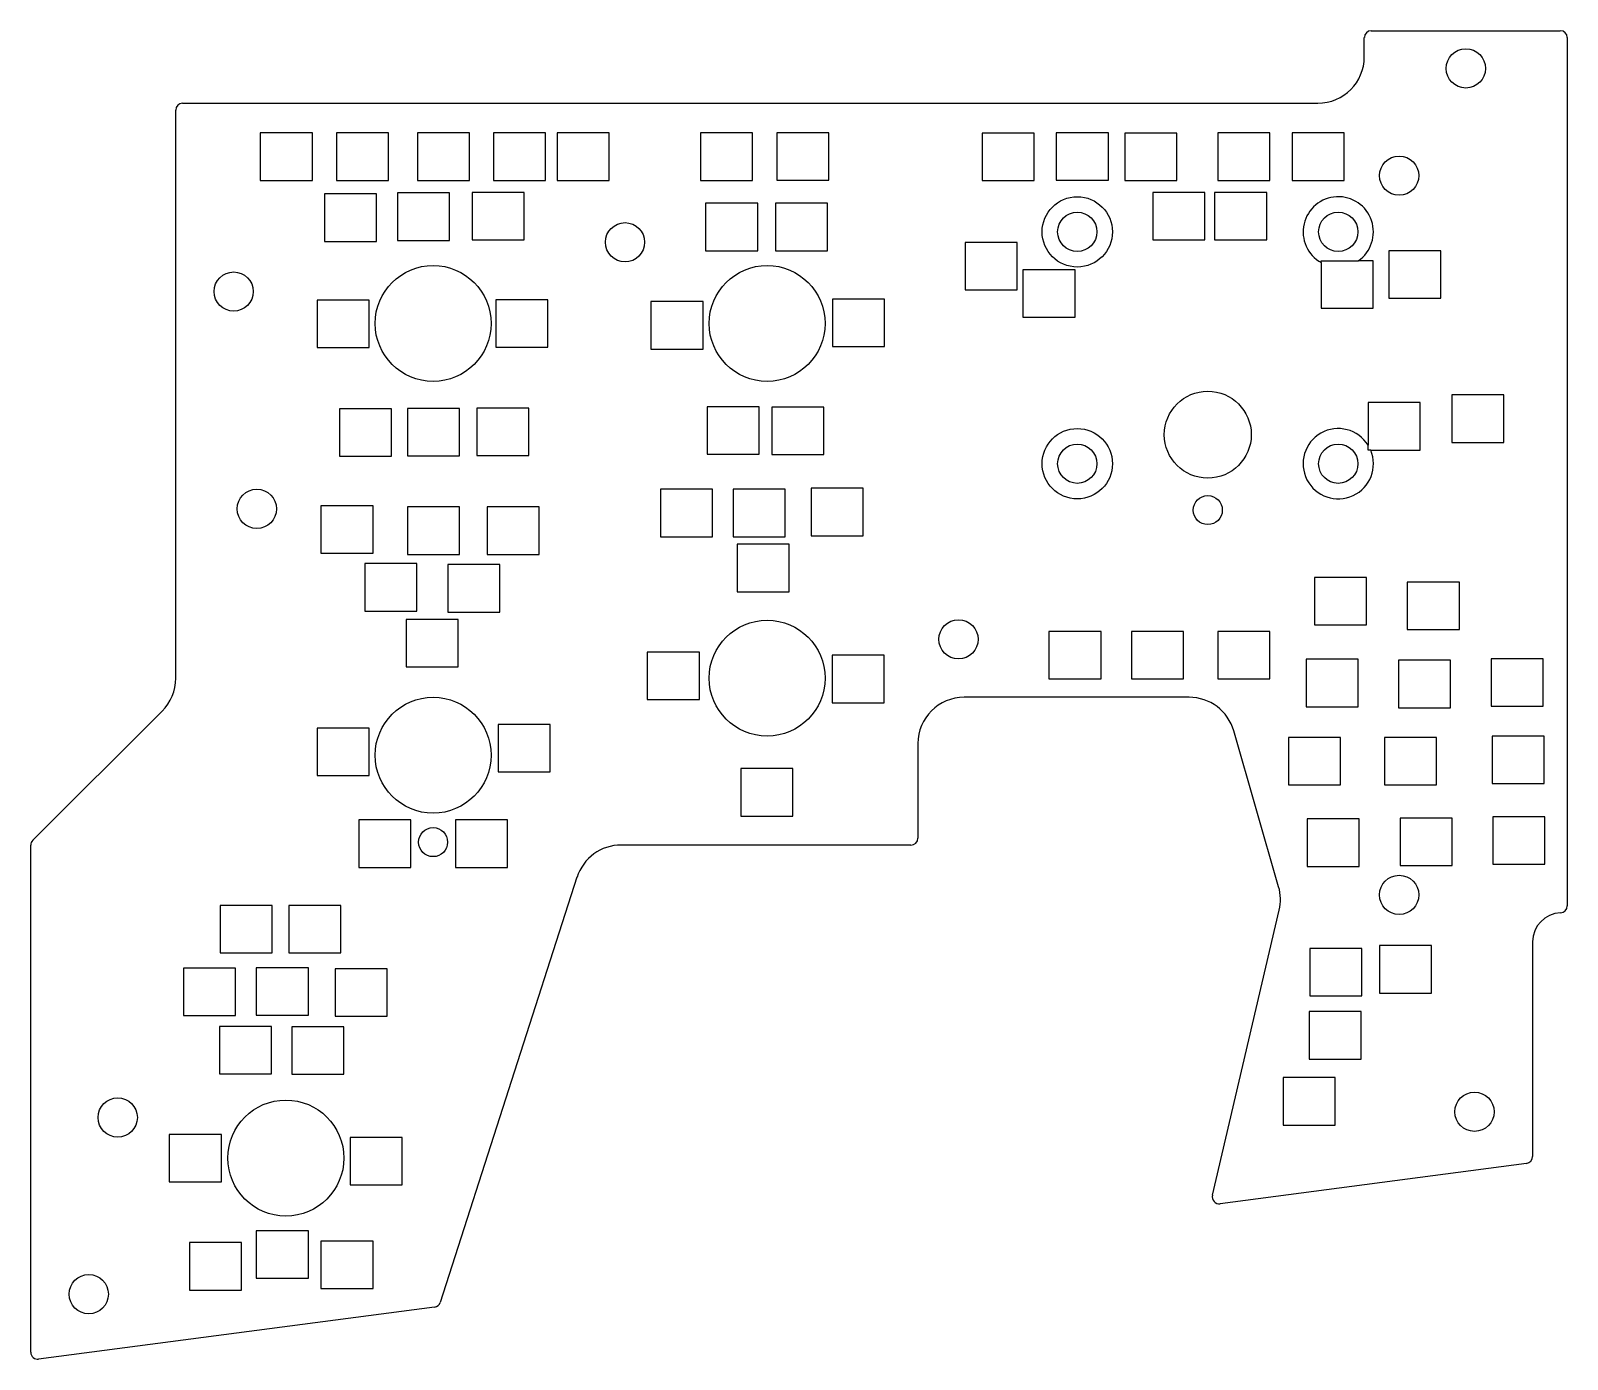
# Model space of a CAD drawing. Header units: millimetres. Extents: x -168 to 0, y -138 to 8.
import ezdxf

# ---------------------------------------------------------------- set-up
doc = ezdxf.new("R2010")
doc.units = ezdxf.units.MM

msp = doc.modelspace()

# ---------------------------------------------------------------- linework, layer by layer
at = {"color": 7, "linetype": 'Continuous', "lineweight": 25}
for p, q in [((-22.23, 5.08), (-22.23, 7.18)), ((-21.46, 7.94), (-0.76, 7.94)), ((0, 7.18), (0, -87.95)), ((-152.4, -63.01), (-152.4, -0.76)), ((-151.64, 0), (-27.31, 0)), ((-143.13, -3.26), (-143.13, -8.46)), ((-137.43, -3.26), (-143.13, -3.26)), ((-137.43, -8.46), (-137.43, -3.26)), ((-134.78, -3.26), (-134.78, -8.46)), ((-129.08, -3.26), (-134.78, -3.26)), ((-129.08, -8.46), (-129.08, -3.26)), ((-125.92, -3.26), (-125.92, -8.46)), ((-120.22, -3.26), (-125.92, -3.26)), ((-120.22, -8.46), (-120.22, -3.26)), ((-117.6, -3.26), (-117.6, -8.46)), ((-111.9, -3.26), (-117.6, -3.26)), ((-111.9, -8.46), (-111.9, -3.26)), ((-110.61, -3.26), (-110.61, -8.46)), ((-104.91, -3.26), (-110.61, -3.26)), ((-104.91, -8.46), (-104.91, -3.26)), ((-94.94, -3.26), (-94.94, -8.46)), ((-89.24, -3.26), (-94.94, -3.26)), ((-89.24, -8.46), (-89.24, -3.26)), ((-86.56, -3.25), (-86.56, -8.45)), ((-80.86, -3.25), (-86.56, -3.25)), ((-80.86, -8.45), (-80.86, -3.25)), ((-64.07, -3.29), (-64.07, -8.49)), ((-58.37, -3.29), (-64.07, -3.29)), ((-58.37, -8.49), (-58.37, -3.29)), ((-55.96, -3.24), (-55.96, -8.44)), ((-50.26, -3.24), (-55.96, -3.24)), ((-50.26, -8.44), (-50.26, -3.24)), ((-48.47, -3.29), (-48.47, -8.49)), ((-42.77, -3.29), (-48.47, -3.29)), ((-42.77, -8.49), (-42.77, -3.29)), ((-38.28, -3.26), (-38.28, -8.46)), ((-32.58, -3.26), (-38.28, -3.26)), ((-32.58, -8.46), (-32.58, -3.26)), ((-30.12, -3.26), (-30.12, -8.46)), ((-24.42, -3.26), (-30.12, -3.26)), ((-24.42, -8.46), (-24.42, -3.26)), ((-143.13, -8.46), (-137.43, -8.46)), ((-136.11, -9.94), (-136.11, -15.14)), ((-130.41, -9.94), (-136.11, -9.94)), ((-134.78, -8.46), (-129.08, -8.46)), ((-130.41, -15.14), (-130.41, -9.94)), ((-128.11, -9.84), (-128.11, -15.04)), ((-122.41, -9.84), (-128.11, -9.84)), ((-125.92, -8.46), (-120.22, -8.46)), ((-122.41, -15.04), (-122.41, -9.84)), ((-119.92, -9.79), (-119.92, -14.99)), ((-114.22, -9.79), (-119.92, -9.79)), ((-117.6, -8.46), (-111.9, -8.46)), ((-114.22, -14.99), (-114.22, -9.79)), ((-110.61, -8.46), (-104.91, -8.46)), ((-94.94, -8.46), (-89.24, -8.46)), ((-86.56, -8.45), (-80.86, -8.45)), ((-64.07, -8.49), (-58.37, -8.49)), ((-55.96, -8.44), (-50.26, -8.44)), ((-48.47, -8.49), (-42.77, -8.49)), ((-45.39, -9.77), (-45.39, -14.97)), ((-39.69, -9.77), (-45.39, -9.77)), ((-39.69, -14.97), (-39.69, -9.77)), ((-38.62, -9.77), (-38.62, -14.97)), ((-32.92, -9.77), (-38.62, -9.77)), ((-38.28, -8.46), (-32.58, -8.46)), ((-32.92, -14.97), (-32.92, -9.77)), ((-30.12, -8.46), (-24.42, -8.46)), ((-94.36, -10.96), (-94.36, -16.16)), ((-88.66, -10.96), (-94.36, -10.96)), ((-88.66, -16.16), (-88.66, -10.96)), ((-86.71, -10.96), (-86.71, -16.16)), ((-81.01, -10.96), (-86.71, -10.96)), ((-81.01, -16.16), (-81.01, -10.96)), ((-136.11, -15.14), (-130.41, -15.14)), ((-128.11, -15.04), (-122.41, -15.04)), ((-119.92, -14.99), (-114.22, -14.99)), ((-45.39, -14.97), (-39.69, -14.97)), ((-38.62, -14.97), (-32.92, -14.97)), ((-94.36, -16.16), (-88.66, -16.16)), ((-86.71, -16.16), (-81.01, -16.16)), ((-65.93, -15.25), (-65.93, -20.45)), ((-60.23, -15.25), (-65.93, -15.25)), ((-60.23, -20.45), (-60.23, -15.25)), ((-19.55, -16.18), (-19.55, -21.38)), ((-13.85, -16.18), (-19.55, -16.18)), ((-13.85, -21.38), (-13.85, -16.18)), ((-59.61, -18.25), (-59.61, -23.45)), ((-53.91, -18.25), (-59.61, -18.25)), ((-53.91, -23.45), (-53.91, -18.25)), ((-26.94, -17.46), (-26.94, -22.46)), ((-21.24, -17.26), (-22.9, -17.26)), ((-21.24, -22.46), (-21.24, -17.26)), ((-136.91, -21.58), (-136.91, -26.78)), ((-131.21, -21.58), (-136.91, -21.58)), ((-131.21, -26.78), (-131.21, -21.58)), ((-117.34, -21.54), (-117.34, -26.74)), ((-111.64, -21.54), (-117.34, -21.54)), ((-111.64, -26.74), (-111.64, -21.54)), ((-100.35, -21.74), (-100.35, -26.94)), ((-94.65, -21.74), (-100.35, -21.74)), ((-94.65, -26.94), (-94.65, -21.74)), ((-80.47, -21.47), (-80.47, -26.67)), ((-74.77, -21.47), (-80.47, -21.47)), ((-74.77, -26.67), (-74.77, -21.47)), ((-65.93, -20.45), (-60.23, -20.45)), ((-19.55, -21.38), (-13.85, -21.38)), ((-59.61, -23.45), (-53.91, -23.45)), ((-26.94, -22.46), (-21.24, -22.46)), ((-136.91, -26.78), (-131.21, -26.78)), ((-117.34, -26.74), (-111.64, -26.74)), ((-80.47, -26.67), (-74.77, -26.67)), ((-100.35, -26.94), (-94.65, -26.94)), ((-134.45, -33.49), (-134.45, -38.69)), ((-128.75, -33.49), (-134.45, -33.49)), ((-128.75, -38.69), (-128.75, -33.49)), ((-127.01, -33.44), (-127.01, -38.64)), ((-121.31, -33.44), (-127.01, -33.44)), ((-121.31, -38.64), (-121.31, -33.44)), ((-119.42, -33.4), (-119.42, -38.6)), ((-113.72, -33.4), (-119.42, -33.4)), ((-113.72, -38.6), (-113.72, -33.4)), ((-94.21, -33.26), (-94.21, -38.46)), ((-88.51, -33.26), (-94.21, -33.26)), ((-88.51, -38.46), (-88.51, -33.26)), ((-87.11, -33.29), (-87.11, -38.49)), ((-81.41, -33.29), (-87.11, -33.29)), ((-81.41, -38.49), (-81.41, -33.29)), ((-16.11, -32.81), (-21.81, -32.81)), ((-21.81, -32.81), (-21.81, -37.48)), ((-16.11, -38.01), (-16.11, -32.81)), ((-12.63, -31.97), (-12.63, -37.17)), ((-6.93, -31.97), (-12.63, -31.97)), ((-6.93, -37.17), (-6.93, -31.97)), ((-134.45, -38.69), (-128.75, -38.69)), ((-127.01, -38.64), (-121.31, -38.64)), ((-119.42, -38.6), (-113.72, -38.6)), ((-94.21, -38.46), (-88.51, -38.46)), ((-87.11, -38.49), (-81.41, -38.49)), ((-21.53, -38.01), (-16.11, -38.01)), ((-12.63, -37.17), (-6.93, -37.17)), ((-99.31, -42.3), (-99.31, -47.5)), ((-93.61, -42.3), (-99.31, -42.3)), ((-93.61, -47.5), (-93.61, -42.3)), ((-91.36, -42.3), (-91.36, -47.5)), ((-85.66, -42.3), (-91.36, -42.3)), ((-85.66, -47.5), (-85.66, -42.3)), ((-82.82, -42.19), (-82.82, -47.39)), ((-77.12, -42.19), (-82.82, -42.19)), ((-77.12, -47.39), (-77.12, -42.19)), ((-136.49, -44.11), (-136.49, -49.31)), ((-130.79, -44.11), (-136.49, -44.11)), ((-130.79, -49.31), (-130.79, -44.11)), ((-127.01, -44.23), (-127.01, -49.43)), ((-121.31, -44.23), (-127.01, -44.23)), ((-121.31, -49.43), (-121.31, -44.23)), ((-118.28, -44.23), (-118.28, -49.43)), ((-112.58, -44.23), (-118.28, -44.23)), ((-112.58, -49.43), (-112.58, -44.23)), ((-99.31, -47.5), (-93.61, -47.5)), ((-91.36, -47.5), (-85.66, -47.5)), ((-90.92, -48.32), (-90.92, -53.52)), ((-85.22, -48.32), (-90.92, -48.32)), ((-85.22, -53.52), (-85.22, -48.32)), ((-82.82, -47.39), (-77.12, -47.39)), ((-136.49, -49.31), (-130.79, -49.31)), ((-131.68, -50.44), (-131.68, -55.64)), ((-125.98, -50.44), (-131.68, -50.44)), ((-127.01, -49.43), (-121.31, -49.43)), ((-125.98, -55.64), (-125.98, -50.44)), ((-118.28, -49.43), (-112.58, -49.43)), ((-122.6, -50.56), (-122.6, -55.76)), ((-116.9, -50.56), (-122.6, -50.56)), ((-116.9, -55.76), (-116.9, -50.56)), ((-27.68, -51.96), (-27.68, -57.16)), ((-21.98, -51.96), (-27.68, -51.96)), ((-21.98, -57.16), (-21.98, -51.96)), ((-90.92, -53.52), (-85.22, -53.52)), ((-17.52, -52.48), (-17.52, -57.68)), ((-11.82, -52.48), (-17.52, -52.48)), ((-11.82, -57.68), (-11.82, -52.48)), ((-131.68, -55.64), (-125.98, -55.64)), ((-127.15, -56.55), (-127.15, -61.75)), ((-121.45, -56.55), (-127.15, -56.55)), ((-122.6, -55.76), (-116.9, -55.76)), ((-121.45, -61.75), (-121.45, -56.55)), ((-27.68, -57.16), (-21.98, -57.16)), ((-56.76, -57.88), (-56.76, -63.08)), ((-51.06, -57.88), (-56.76, -57.88)), ((-51.06, -63.08), (-51.06, -57.88)), ((-47.72, -57.88), (-47.72, -63.08)), ((-42.02, -57.88), (-47.72, -57.88)), ((-42.02, -63.08), (-42.02, -57.88)), ((-38.28, -57.88), (-38.28, -63.08)), ((-32.58, -57.88), (-38.28, -57.88)), ((-32.58, -63.08), (-32.58, -57.88)), ((-17.52, -57.68), (-11.82, -57.68)), ((-100.75, -60.13), (-100.75, -65.33)), ((-95.05, -60.13), (-100.75, -60.13)), ((-95.05, -65.33), (-95.05, -60.13)), ((-80.52, -60.48), (-80.52, -65.68)), ((-74.82, -60.48), (-80.52, -60.48)), ((-74.82, -65.68), (-74.82, -60.48)), ((-127.15, -61.75), (-121.45, -61.75)), ((-28.6, -60.92), (-28.6, -66.12)), ((-22.9, -60.92), (-28.6, -60.92)), ((-22.9, -66.12), (-22.9, -60.92)), ((-18.49, -61.03), (-18.49, -66.23)), ((-12.79, -61.03), (-18.49, -61.03)), ((-12.79, -66.23), (-12.79, -61.03)), ((-8.35, -60.88), (-8.35, -66.08)), ((-2.65, -60.88), (-8.35, -60.88)), ((-2.65, -66.08), (-2.65, -60.88)), ((-56.76, -63.08), (-51.06, -63.08)), ((-47.72, -63.08), (-42.02, -63.08)), ((-38.28, -63.08), (-32.58, -63.08)), ((-100.75, -65.33), (-95.05, -65.33)), ((-41.41, -65.09), (-66.04, -65.09)), ((-168.05, -80.76), (-153.89, -66.6)), ((-80.52, -65.68), (-74.82, -65.68)), ((-28.6, -66.12), (-22.9, -66.12)), ((-18.49, -66.23), (-12.79, -66.23)), ((-8.35, -66.08), (-2.65, -66.08)), ((-136.9, -68.46), (-136.9, -73.66)), ((-131.2, -68.46), (-136.9, -68.46)), ((-131.2, -73.66), (-131.2, -68.46)), ((-117.09, -68.07), (-117.09, -73.27)), ((-111.39, -68.07), (-117.09, -68.07)), ((-111.39, -73.27), (-111.39, -68.07)), ((-31.61, -85.85), (-36.53, -68.76)), ((-71.12, -70.17), (-71.12, -80.52)), ((-30.53, -69.49), (-30.53, -74.69)), ((-24.83, -69.49), (-30.53, -69.49)), ((-24.83, -74.69), (-24.83, -69.49)), ((-20.03, -69.49), (-20.03, -74.69)), ((-14.33, -69.49), (-20.03, -69.49)), ((-14.33, -74.69), (-14.33, -69.49)), ((-8.23, -69.35), (-8.23, -74.55)), ((-2.53, -69.35), (-8.23, -69.35)), ((-2.53, -74.55), (-2.53, -69.35)), ((-136.9, -73.66), (-131.2, -73.66)), ((-117.09, -73.27), (-111.39, -73.27)), ((-90.52, -72.9), (-90.52, -78.1)), ((-84.82, -72.9), (-90.52, -72.9)), ((-84.82, -78.1), (-84.82, -72.9)), ((-30.53, -74.69), (-24.83, -74.69)), ((-20.03, -74.69), (-14.33, -74.69)), ((-8.23, -74.55), (-2.53, -74.55)), ((-132.33, -78.53), (-132.33, -83.73)), ((-126.63, -78.53), (-132.33, -78.53)), ((-126.63, -83.73), (-126.63, -78.53)), ((-121.77, -78.53), (-121.77, -83.73)), ((-116.07, -78.53), (-121.77, -78.53)), ((-116.07, -83.73), (-116.07, -78.53)), ((-90.52, -78.1), (-84.82, -78.1)), ((-28.48, -78.42), (-28.48, -83.62)), ((-22.78, -78.42), (-28.48, -78.42)), ((-22.78, -83.62), (-22.78, -78.42)), ((-18.31, -78.33), (-18.31, -83.53)), ((-12.61, -78.33), (-18.31, -78.33)), ((-12.61, -83.53), (-12.61, -78.33)), ((-8.17, -78.18), (-8.17, -83.38)), ((-2.47, -78.18), (-8.17, -78.18)), ((-2.47, -83.38), (-2.47, -78.18)), ((-168.27, -136.85), (-168.27, -81.3)), ((-71.88, -81.28), (-103.61, -81.28)), ((-132.33, -83.73), (-126.63, -83.73)), ((-121.77, -83.73), (-116.07, -83.73)), ((-28.48, -83.62), (-22.78, -83.62)), ((-18.31, -83.53), (-12.61, -83.53)), ((-8.17, -83.38), (-2.47, -83.38)), ((-108.45, -84.81), (-123.42, -131.38)), ((-147.53, -87.89), (-147.53, -93.09)), ((-141.83, -87.89), (-147.53, -87.89)), ((-141.83, -93.09), (-141.83, -87.89)), ((-140, -87.89), (-140, -93.09)), ((-134.3, -87.89), (-140, -87.89)), ((-134.3, -93.09), (-134.3, -87.89)), ((-38.86, -119.65), (-31.54, -88.41)), ((-20.58, -92.29), (-20.58, -97.49)), ((-14.88, -92.29), (-20.58, -92.29)), ((-14.88, -97.49), (-14.88, -92.29)), ((-3.81, -91.88), (-3.81, -115.4)), ((-147.53, -93.09), (-141.83, -93.09)), ((-140, -93.09), (-134.3, -93.09)), ((-28.19, -92.6), (-28.19, -97.8)), ((-22.49, -92.6), (-28.19, -92.6)), ((-22.49, -97.8), (-22.49, -92.6)), ((-151.55, -94.76), (-151.55, -99.96)), ((-145.85, -94.76), (-151.55, -94.76)), ((-145.85, -99.96), (-145.85, -94.76)), ((-143.57, -94.73), (-143.57, -99.93)), ((-137.87, -94.73), (-143.57, -94.73)), ((-137.87, -99.93), (-137.87, -94.73)), ((-134.93, -94.84), (-134.93, -100.04)), ((-129.23, -94.84), (-134.93, -94.84)), ((-129.23, -100.04), (-129.23, -94.84)), ((-20.58, -97.49), (-14.88, -97.49)), ((-28.19, -97.8), (-22.49, -97.8)), ((-151.55, -99.96), (-145.85, -99.96)), ((-143.57, -99.93), (-137.87, -99.93)), ((-134.93, -100.04), (-129.23, -100.04)), ((-28.28, -99.53), (-28.28, -104.73)), ((-22.58, -99.53), (-28.28, -99.53)), ((-22.58, -104.73), (-22.58, -99.53)), ((-147.61, -101.14), (-147.61, -106.34)), ((-141.91, -101.14), (-147.61, -101.14)), ((-141.91, -106.34), (-141.91, -101.14)), ((-139.67, -101.18), (-139.67, -106.38)), ((-133.97, -101.18), (-139.67, -101.18)), ((-133.97, -106.38), (-133.97, -101.18)), ((-28.28, -104.73), (-22.58, -104.73)), ((-147.61, -106.34), (-141.91, -106.34)), ((-139.67, -106.38), (-133.97, -106.38)), ((-31.13, -106.76), (-31.13, -111.96)), ((-25.43, -106.76), (-31.13, -106.76)), ((-25.43, -111.96), (-25.43, -106.76)), ((-31.13, -111.96), (-25.43, -111.96)), ((-153.1, -112.99), (-153.1, -118.19)), ((-147.4, -112.99), (-153.1, -112.99)), ((-147.4, -118.19), (-147.4, -112.99)), ((-133.29, -113.31), (-133.29, -118.51)), ((-127.59, -113.31), (-133.29, -113.31)), ((-127.59, -118.51), (-127.59, -113.31)), ((-4.47, -116.16), (-38.02, -120.58)), ((-153.1, -118.19), (-147.4, -118.19)), ((-133.29, -118.51), (-127.59, -118.51)), ((-143.57, -123.53), (-143.57, -128.73)), ((-137.87, -123.53), (-143.57, -123.53)), ((-137.87, -128.73), (-137.87, -123.53)), ((-150.89, -124.83), (-150.89, -130.03)), ((-145.19, -124.83), (-150.89, -124.83)), ((-145.19, -130.03), (-145.19, -124.83)), ((-136.49, -124.66), (-136.49, -129.86)), ((-130.79, -124.66), (-136.49, -124.66)), ((-130.79, -129.86), (-130.79, -124.66)), ((-143.57, -128.73), (-137.87, -128.73)), ((-150.89, -130.03), (-145.19, -130.03)), ((-136.49, -129.86), (-130.79, -129.86)), ((-124.05, -131.9), (-167.41, -137.61))]:
    msp.add_line(p, q, dxfattribs=at)
for centre, radius in [((-11.11, 3.81), 2.15), ((-18.41, -7.94), 2.15), ((-53.66, -14.1), 3.85), ((-103.19, -15.24), 2.15), ((-53.66, -14.1), 2.15), ((-25.08, -14.1), 2.15), ((-146.05, -20.64), 2.15), ((-124.21, -24.13), 6.35), ((-87.63, -24.13), 6.35), ((-39.37, -36.32), 4.76), ((-53.66, -39.5), 3.85), ((-53.66, -39.5), 2.15), ((-25.08, -39.5), 2.15), ((-143.51, -44.45), 2.15), ((-39.37, -44.58), 1.59), ((-87.63, -62.99), 6.35), ((-66.67, -58.74), 2.15), ((-124.21, -71.44), 6.35), ((-124.21, -80.96), 1.59), ((-18.41, -86.74), 2.15), ((-158.75, -111.13), 2.15), ((-140.33, -115.57), 6.35), ((-10.16, -110.5), 2.15), ((-161.92, -130.48), 2.15)]:
    msp.add_circle(centre, radius, dxfattribs=at)
for centre, radius, start, end in [((-21.46, 7.18), 0.762, 90.0001, 180), ((-0.76, 7.18), 0.762, 0, 90), ((-27.31, 5.08), 5.08, 270, 0), ((-151.64, -0.76), 0.762, 90, 180), ((-25.08, -14.1), 3.85, 304.5664, 241.0617), ((-25.08, -39.5), 3.85, 31.6944, 22.6782), ((-157.48, -63.01), 5.08, 315, 0), ((-66.04, -70.17), 5.08, 90, 180), ((-41.41, -70.17), 5.08, 16.0762, 90), ((-167.51, -81.3), 0.762, 135, 180), ((-71.88, -80.52), 0.762, 270, 0), ((-103.61, -86.36), 5.08, 90, 162.1759), ((-36.49, -87.25), 5.08, 346.8101, 16.0762), ((-0.63, -91.88), 3.17, 91.8486, 180), ((-0.76, -87.95), 0.762, 271.8486, 360), ((-4.57, -115.4), 0.762, 277.5, 0), ((-38.12, -119.82), 0.762, 166.8101, 277.5), ((-124.15, -131.15), 0.762, 277.5, 342.1759), ((-167.51, -136.85), 0.762, 180, 277.5)]:
    msp.add_arc(centre, radius, start, end, dxfattribs=at)
msp.add_open_spline([(-26.94, -17.26), (-26.62, -17.26), (-26.29, -17.26), (-25.78, -17.26), (-25.6, -17.26), (-25.25, -17.26), (-25.08, -17.26), (-24.55, -17.26), (-24.21, -17.26), (-23.71, -17.26), (-23.54, -17.26), (-23.22, -17.26), (-23.06, -17.26), (-22.9, -17.26)], degree=3, knots=[0, 0, 0, 0, 0.25, 0.25, 0.375, 0.375, 0.5, 0.5, 0.75, 0.75, 0.875, 0.875, 1, 1, 1, 1], dxfattribs=at)
for points in [[(-26.94, -17.46), (-26.94, -17.4), (-26.94, -17.33), (-26.94, -17.26)], [(-21.81, -38.01), (-21.81, -37.83), (-21.81, -37.65), (-21.81, -37.48)], [(-21.53, -38.01), (-21.63, -38.01), (-21.72, -38.01), (-21.81, -38.01)]]:
    msp.add_open_spline(points, degree=3, dxfattribs=at)

doc.saveas('drawing.dxf')
